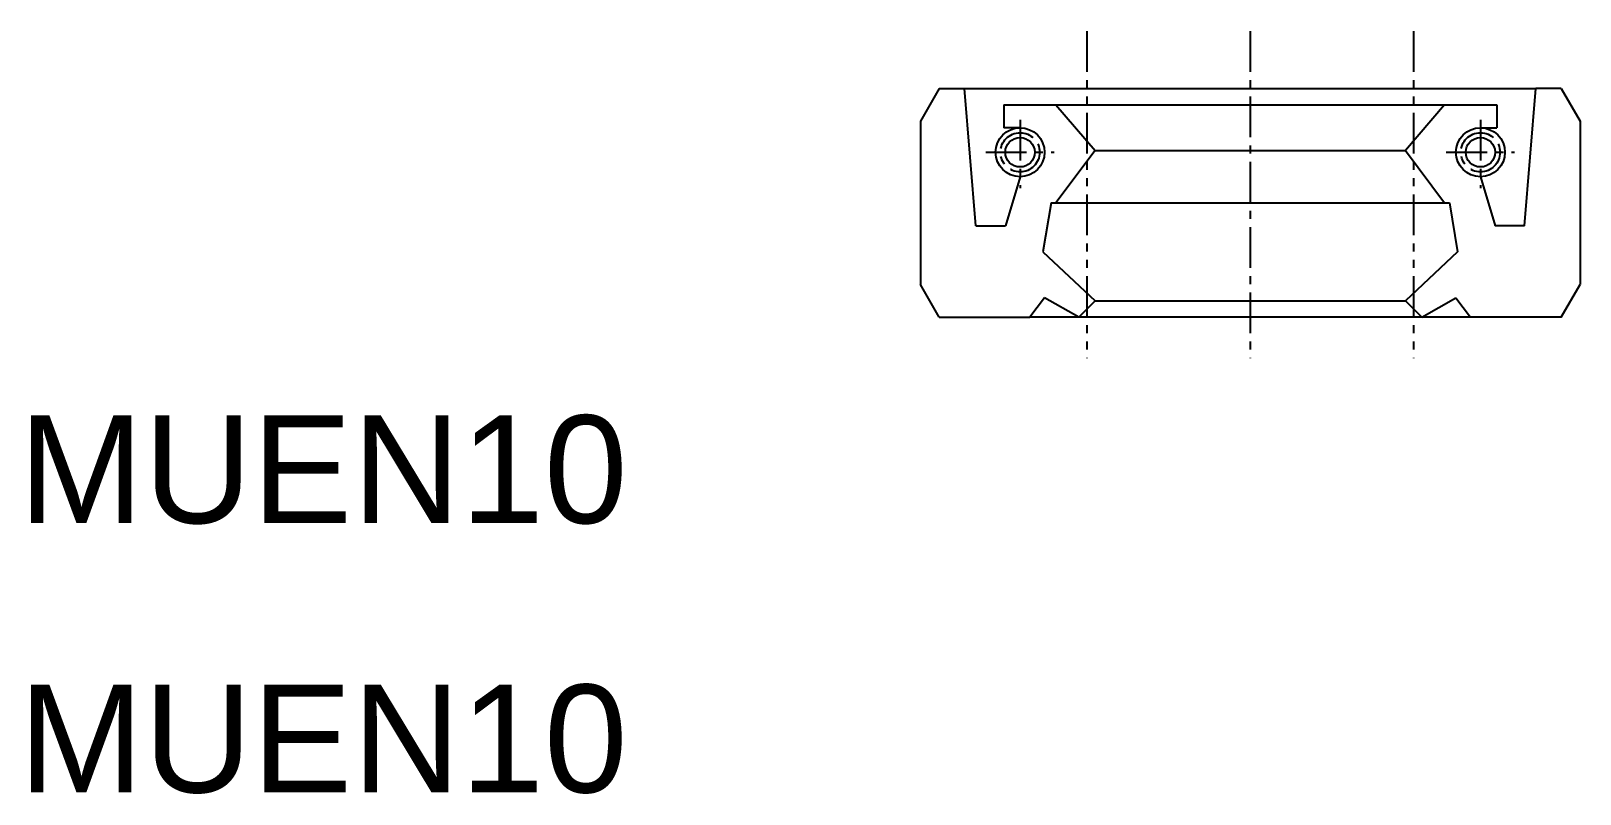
# Model space of a CAD drawing. Extents: x 393.2 to 440.6, y 571.2 to 594.6.
import ezdxf
from ezdxf.enums import TextEntityAlignment as Align

# ---------------------------------------------------------------- set-up
doc = ezdxf.new("R2010")
doc.units = 0
doc.linetypes.add('CENTER', pattern=[2, 1.25, -0.25, 0.25, -0.25])
doc.linetypes.add('PHANTOM', pattern=[2.5, 1.25, -0.25, 0.25, -0.25, 0.25, -0.25])
doc.layers.get('0').update_dxf_attribs({"linetype": 'CONTINUOUS'})
doc.layers.add('CENTER', color=1, linetype='CENTER')

msp = doc.modelspace()

# ---------------------------------------------------------------- linework, layer by layer
at = {"color": 3, "linetype": 'PHANTOM'}
for p, q in [((425.491, 594.599), (425.491, 584.585)), ((435.491, 594.599), (435.491, 584.585))]:
    msp.add_line(p, q, dxfattribs=at)
at = {"color": 7, "linetype": 'CONTINUOUS'}
for p, q in [((420.966, 592.837), (420.391, 591.837)), ((420.966, 592.837), (421.741, 592.837)), ((422.091, 588.637), (421.741, 592.837)), ((421.741, 592.837), (439.241, 592.837)), ((438.891, 588.637), (439.241, 592.837)), ((440.016, 592.837), (439.241, 592.837)), ((440.016, 592.837), (440.591, 591.837)), ((422.941, 592.337), (422.941, 591.637)), ((422.941, 592.337), (438.041, 592.337)), ((424.541, 592.337), (425.741, 590.937)), ((436.441, 592.337), (435.241, 590.937)), ((438.041, 592.337), (438.041, 591.637)), ((420.391, 591.837), (420.391, 586.837)), ((423.441, 591.637), (422.941, 591.637)), ((437.541, 591.637), (438.041, 591.637)), ((440.591, 591.837), (440.591, 586.837)), ((425.741, 590.937), (424.541, 589.337)), ((425.741, 590.937), (435.241, 590.937)), ((435.241, 590.937), (436.441, 589.337)), ((423.441, 590.137), (422.991, 588.637)), ((437.541, 590.137), (437.991, 588.637)), ((424.391, 589.337), (424.141, 587.837)), ((424.391, 589.337), (436.591, 589.337)), ((436.591, 589.337), (436.841, 587.837)), ((422.091, 588.637), (422.991, 588.637)), ((438.891, 588.637), (437.991, 588.637)), ((424.141, 587.837), (425.741, 586.337)), ((436.841, 587.837), (435.241, 586.337)), ((420.966, 585.837), (420.391, 586.837)), ((424.191, 586.437), (423.741, 585.837)), ((425.241, 585.837), (424.191, 586.437)), ((435.741, 585.837), (436.791, 586.437)), ((436.791, 586.437), (437.241, 585.837)), ((440.016, 585.837), (440.591, 586.837)), ((425.741, 586.337), (425.241, 585.837)), ((425.741, 586.337), (435.241, 586.337)), ((435.241, 586.337), (435.741, 585.837)), ((420.966, 585.837), (423.741, 585.837)), ((437.241, 585.837), (423.741, 585.837)), ((440.016, 585.837), (437.241, 585.837))]:
    msp.add_line(p, q, dxfattribs=at)
for centre, radius in [((423.441, 590.887), 0.75), ((437.541, 590.887), 0.75), ((423.441, 590.887), 0.45), ((437.541, 590.887), 0.45)]:
    msp.add_circle(centre, radius, dxfattribs=at)
at = {"layer": 'CENTER', "color": 1, "linetype": 'CENTER'}
for p, q in [((430.491, 594.599), (430.491, 584.585)), ((423.441, 591.884), (423.441, 589.788)), ((437.541, 591.884), (437.541, 589.788)), ((422.393, 590.887), (424.488, 590.887)), ((436.493, 590.887), (438.588, 590.887))]:
    msp.add_line(p, q, dxfattribs=at)
for centre in [(423.441, 590.887), (437.541, 590.887)]:
    msp.add_circle(centre, 0.6, dxfattribs=at)

# ---------------------------------------------------------------- texts
at = {"color": 7, "linetype": 'CONTINUOUS', "width": 1.041667}
for p in [(392.773, 578.547), (392.773, 570.305)]:
    msp.add_text('MUEN10', height=3.3, dxfattribs=at).set_placement(p, align=Align.BOTTOM_LEFT)

doc.saveas('drawing.dxf')
